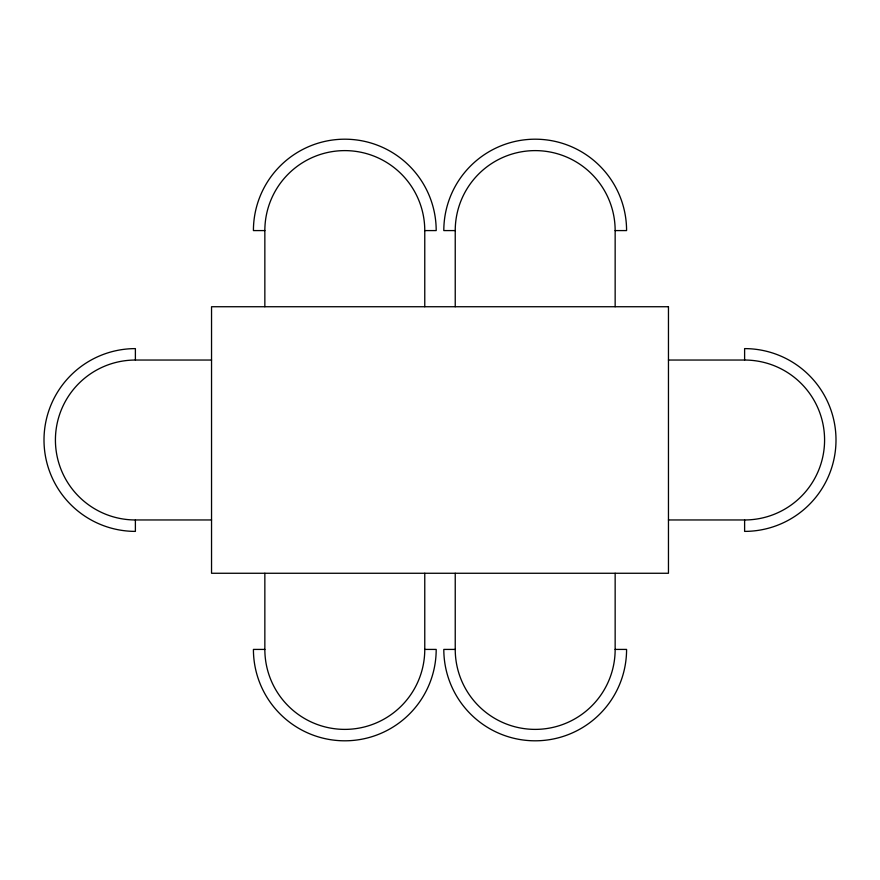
<?xml version="1.0" encoding="UTF-8"?>
<svg xmlns="http://www.w3.org/2000/svg" width="880" height="880" viewBox="0 0 880 880"><rect width="100%" height="100%" fill="white"/><g stroke="black" fill="none" stroke-linecap="round" stroke-linejoin="round"><path stroke-width="1.32" d="M264.847 230.582L253.418 230.582A91.388 91.388 0 0 1 344.806 139.194A91.388 91.388 0 0 1 436.194 230.582L424.765 230.582A79.959 79.959 0 0 0 344.806 150.612A79.959 79.959 0 0 0 264.847 230.582L264.847 306.735M455.235 230.582L443.806 230.582A91.388 91.388 0 0 1 535.194 139.194A91.388 91.388 0 0 1 626.582 230.582L615.153 230.582A79.959 79.959 0 0 0 535.194 150.612A79.959 79.959 0 0 0 455.235 230.582L455.235 306.735M211.541 519.959L135.388 519.959A79.959 79.959 0 0 1 55.418 440A79.959 79.959 0 0 1 135.388 360.041L211.541 360.041M668.459 360.041L744.612 360.041A79.959 79.959 0 0 1 824.582 440A79.959 79.959 0 0 1 744.612 519.959L668.459 519.959M264.847 649.418L253.418 649.418A91.388 91.388 0 0 0 344.806 740.806A91.388 91.388 0 0 0 436.194 649.418L424.765 649.418A79.959 79.959 0 0 1 344.806 729.388A79.959 79.959 0 0 1 264.847 649.418L264.847 573.265M455.235 649.418L443.806 649.418A91.388 91.388 0 0 0 535.194 740.806A91.388 91.388 0 0 0 626.582 649.418L615.153 649.418A79.959 79.959 0 0 1 535.194 729.388A79.959 79.959 0 0 1 455.235 649.418L455.235 573.265M744.612 360.041L744.612 348.612A91.388 91.388 0 0 1 836 440A91.388 91.388 0 0 1 744.612 531.388L744.612 519.959M615.153 230.582L615.153 306.735M615.153 573.265L615.153 649.418M424.765 230.582L424.765 306.735M424.765 573.265L424.765 649.418M135.388 360.041L135.388 348.612A91.388 91.388 0 0 0 44 440A91.388 91.388 0 0 0 135.388 531.388L135.388 519.959M668.459 306.735L211.541 306.735L211.541 573.265L668.459 573.265L668.459 306.735"/></g></svg>
